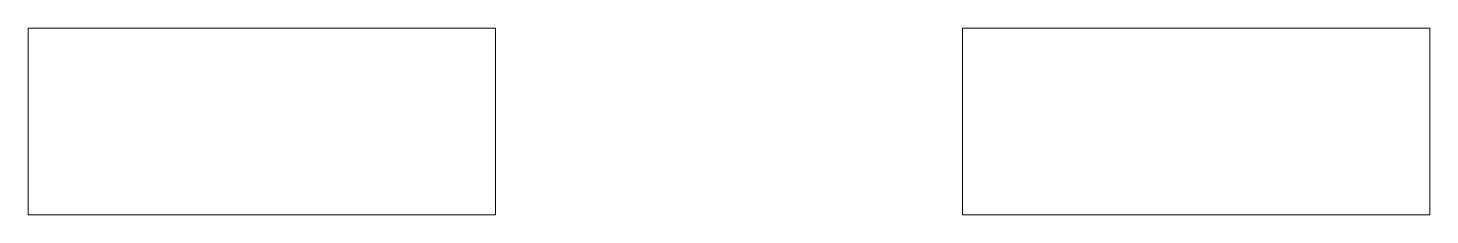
# Model space of a CAD drawing. Header units: millimetres. Extents: x 108 to 300, y 30 to 260.
# Drawn here: x 270 to 300, y 191 to 195 of the extents above.
import ezdxf

# ---------------------------------------------------------------- set-up
doc = ezdxf.new("R2010")
doc.units = ezdxf.units.MM
doc.layers.add('cut', color=3, linetype='CONTINUOUS', lineweight=0)

msp = doc.modelspace()

# ---------------------------------------------------------------- linework, layer by layer
at = {"layer": 'cut'}
for p, q in [((280, 195), (270, 195)), ((270, 195), (270, 191)), ((280, 191), (280, 195)), ((300, 195), (290, 195)), ((290, 195), (290, 191)), ((300, 191), (300, 195)), ((270, 191), (280, 191)), ((290, 191), (300, 191))]:
    msp.add_line(p, q, dxfattribs=at)

doc.saveas('drawing.dxf')
